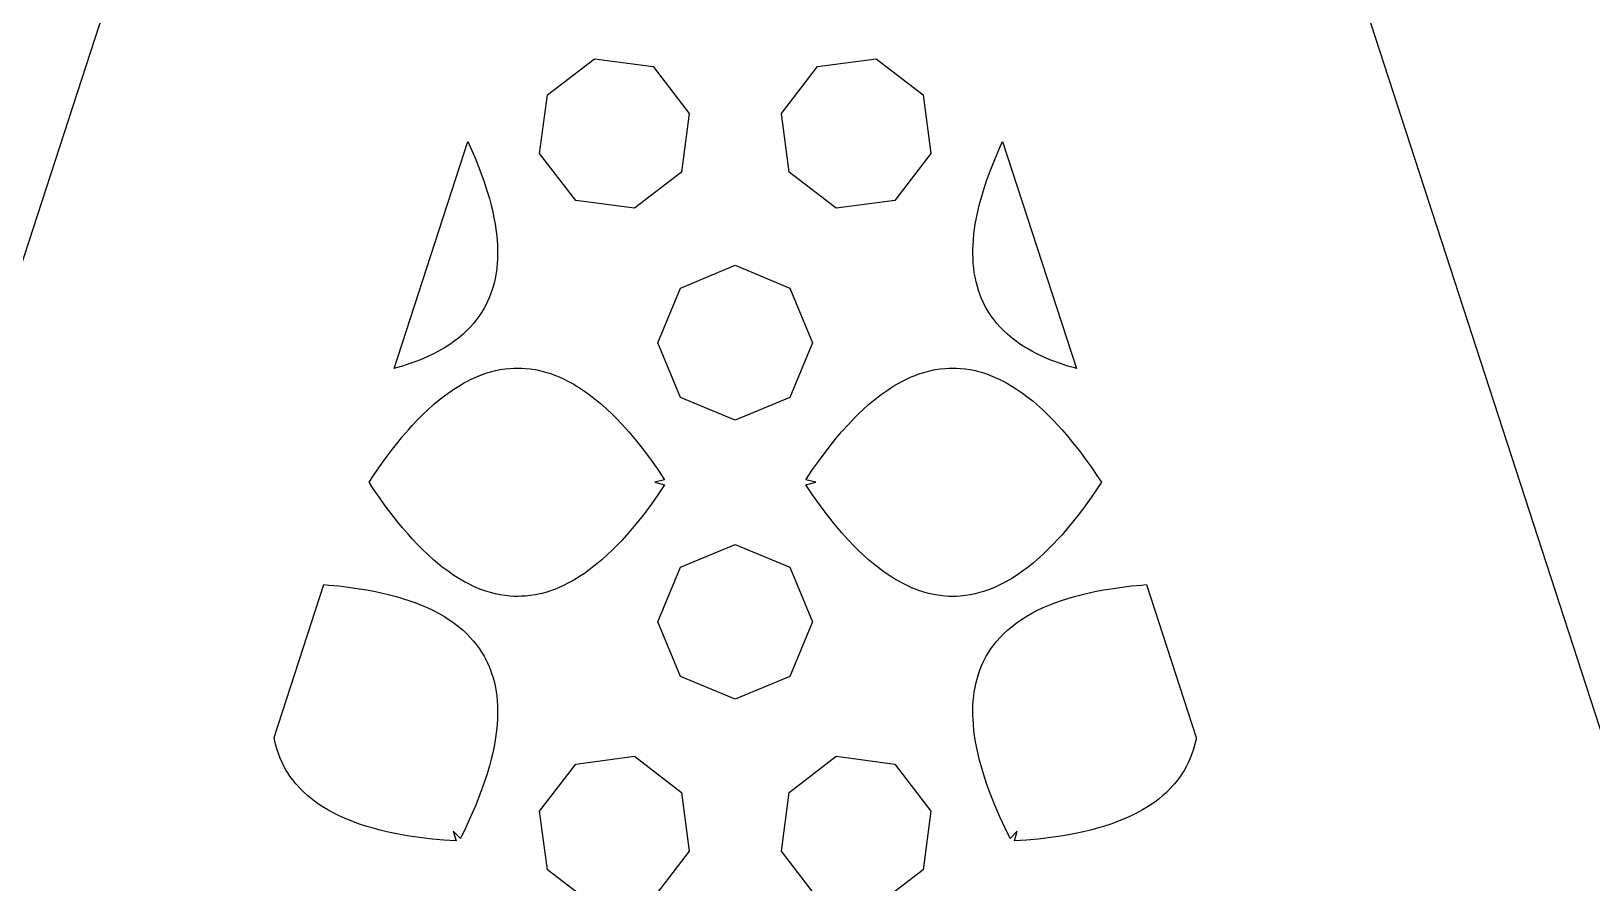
# Model space of a CAD drawing. Header units: metres. Extents: x -75 to 75, y 0 to 231.
# Drawn here: x -21.84 to 26.58, y 143.45 to 169.88 of the extents above; entities that cross this region are included whole.
import ezdxf

# ---------------------------------------------------------------- set-up
doc = ezdxf.new("R2010")
doc.units = ezdxf.units.M

msp = doc.modelspace()

# ---------------------------------------------------------------- linework, layer by layer
for p, q in [((0, 230.826), (-75, 0)), ((75, 0), (0, 230.826)), ((-5.82825, 167.91), (-4.37073, 169.028)), ((-4.37073, 169.028), (-2.54974, 168.788)), ((2.54974, 168.788), (4.37073, 169.028)), ((4.37073, 169.028), (5.82825, 167.91)), ((-2.54974, 168.788), (-1.43143, 167.331)), ((1.43143, 167.331), (2.54974, 168.788)), ((-6.06857, 166.088), (-5.82825, 167.91)), ((5.82825, 167.91), (6.06857, 166.088)), ((-1.43143, 167.331), (-1.67175, 165.51)), ((1.67175, 165.51), (1.43143, 167.331)), ((-10.5853, 159.415), (-8.29695, 166.458)), ((-8.29695, 166.458), (-8.21045, 166.271)), ((-8.21045, 166.271), (-8.05161, 165.902)), ((-4.95026, 164.632), (-6.06857, 166.088)), ((6.06857, 166.088), (4.95026, 164.632)), ((8.05161, 165.902), (8.21045, 166.271)), ((8.21045, 166.271), (8.29695, 166.458)), ((8.29695, 166.458), (10.5853, 159.415)), ((-8.05161, 165.902), (-7.91016, 165.542)), ((7.91016, 165.542), (8.05161, 165.902)), ((-7.91016, 165.542), (-7.79892, 165.237)), ((-7.79892, 165.237), (-7.70187, 164.938)), ((-1.67175, 165.51), (-3.12927, 164.391)), ((3.12927, 164.391), (1.67175, 165.51)), ((7.70142, 164.938), (7.79938, 165.237)), ((7.79938, 165.237), (7.91016, 165.542)), ((-7.70187, 164.938), (-7.62772, 164.687)), ((-7.62772, 164.687), (-7.5737, 164.483)), ((7.5737, 164.483), (7.62772, 164.687)), ((7.62772, 164.687), (7.70142, 164.938)), ((-7.5737, 164.483), (-7.53479, 164.322)), ((-7.53479, 164.322), (-7.48489, 164.086)), ((-3.12927, 164.391), (-4.95026, 164.632)), ((4.95026, 164.632), (3.12927, 164.391)), ((7.48444, 164.086), (7.53479, 164.322)), ((7.53479, 164.322), (7.5737, 164.483)), ((-7.48489, 164.086), (-7.44965, 163.891)), ((-7.44965, 163.891), (-7.40753, 163.59)), ((7.40753, 163.59), (7.44965, 163.891)), ((7.44965, 163.891), (7.48444, 164.086)), ((-7.40753, 163.59), (-7.39014, 163.407)), ((-7.39014, 163.407), (-7.37869, 163.227)), ((-7.37869, 163.227), (-7.37457, 163.121)), ((7.37411, 163.121), (7.37869, 163.227)), ((7.37869, 163.227), (7.39014, 163.407)), ((7.39014, 163.407), (7.40753, 163.59)), ((-7.37778, 162.81), (-7.38556, 162.677)), ((-7.3732, 163.016), (-7.37778, 162.81)), ((-7.37457, 163.121), (-7.3732, 163.016)), ((7.3732, 163.017), (7.37411, 163.121)), ((7.37823, 162.81), (7.3732, 163.017)), ((7.38556, 162.678), (7.37823, 162.81)), ((-7.44095, 162.258), (-7.47345, 162.104)), ((-7.41898, 162.384), (-7.44095, 162.258)), ((-7.40158, 162.512), (-7.41898, 162.384)), ((-7.38556, 162.677), (-7.40158, 162.512)), ((-1.69739, 161.911), (0, 162.615)), ((0, 162.615), (1.69739, 161.911)), ((7.40158, 162.513), (7.38556, 162.678)), ((7.41898, 162.385), (7.40158, 162.513)), ((7.44049, 162.259), (7.41898, 162.385)), ((7.47299, 162.105), (7.44049, 162.259)), ((-7.57828, 161.749), (-7.63367, 161.607)), ((-7.55905, 161.806), (-7.57828, 161.749)), ((-7.51282, 161.954), (-7.55905, 161.806)), ((-7.47345, 162.104), (-7.51282, 161.954)), ((-2.40005, 160.215), (-1.69739, 161.911)), ((1.69739, 161.911), (2.40005, 160.215)), ((7.51282, 161.954), (7.47299, 162.105)), ((7.55859, 161.807), (7.51282, 161.954)), ((7.57782, 161.75), (7.55859, 161.807)), ((7.63321, 161.608), (7.57782, 161.75)), ((-7.79205, 161.283), (-7.86896, 161.154)), ((-7.74902, 161.362), (-7.79205, 161.283)), ((-7.69547, 161.469), (-7.74902, 161.362)), ((-7.63367, 161.607), (-7.69547, 161.469)), ((7.69501, 161.47), (7.63321, 161.608)), ((7.74857, 161.363), (7.69501, 161.47)), ((7.79114, 161.284), (7.74857, 161.363)), ((7.8685, 161.155), (7.79114, 161.284)), ((-8.11798, 160.815), (-8.22052, 160.699)), ((-8.02368, 160.931), (-8.11798, 160.815)), ((-7.93533, 161.054), (-8.02368, 160.931)), ((-7.86896, 161.154), (-7.93533, 161.054)), ((7.93533, 161.054), (7.8685, 161.155)), ((8.02277, 160.932), (7.93533, 161.054)), ((8.11798, 160.815), (8.02277, 160.932)), ((8.2196, 160.7), (8.11798, 160.815)), ((-8.58856, 160.358), (-8.71857, 160.258)), ((-8.44345, 160.481), (-8.58856, 160.358)), ((-8.32901, 160.588), (-8.44345, 160.481)), ((-8.22052, 160.699), (-8.32901, 160.588)), ((8.32809, 160.589), (8.2196, 160.7)), ((8.44345, 160.481), (8.32809, 160.589)), ((8.58856, 160.358), (8.44345, 160.481)), ((8.71857, 160.258), (8.58856, 160.358)), ((-9.36264, 159.868), (-9.56039, 159.775)), ((-9.20517, 159.951), (-9.36264, 159.868)), ((-9.02481, 160.055), (-9.20517, 159.951)), ((-8.93784, 160.109), (-9.02481, 160.055)), ((-8.82523, 160.183), (-8.93784, 160.109)), ((-8.71857, 160.258), (-8.82523, 160.183)), ((-1.69739, 158.518), (-2.40005, 160.215)), ((2.40005, 160.215), (1.69739, 158.518)), ((8.82523, 160.183), (8.71857, 160.258)), ((8.93784, 160.109), (8.82523, 160.183)), ((9.0239, 160.055), (8.93784, 160.109)), ((9.20517, 159.951), (9.0239, 160.055)), ((9.36172, 159.869), (9.20517, 159.951)), ((9.55948, 159.775), (9.36172, 159.869)), ((-10.5244, 159.431), (-10.5853, 159.415)), ((-10.3244, 159.489), (-10.5244, 159.431)), ((-10.0951, 159.564), (-10.3244, 159.489)), ((-9.94583, 159.618), (-10.0951, 159.564)), ((-9.76639, 159.687), (-9.94583, 159.618)), ((-9.56039, 159.775), (-9.76639, 159.687)), ((-7.74124, 159.264), (-7.58972, 159.311)), ((-7.58972, 159.311), (-7.44095, 159.349)), ((-7.44095, 159.349), (-7.29126, 159.38)), ((-7.29126, 159.38), (-7.13928, 159.403)), ((-7.13928, 159.403), (-6.98914, 159.418)), ((-6.98914, 159.418), (-6.87057, 159.426)), ((-6.87057, 159.426), (-6.72089, 159.428)), ((-6.72089, 159.428), (-6.62979, 159.426)), ((-6.62979, 159.426), (-6.51123, 159.418)), ((-6.51123, 159.418), (-6.36108, 159.403)), ((-6.36108, 159.403), (-6.20956, 159.38)), ((-6.20956, 159.38), (-6.15005, 159.368)), ((-6.15005, 159.368), (-5.99945, 159.334)), ((-5.99945, 159.334), (-5.8493, 159.293)), ((5.8493, 159.293), (5.99945, 159.334)), ((5.99945, 159.334), (6.15051, 159.368)), ((6.15051, 159.368), (6.20956, 159.38)), ((6.20956, 159.38), (6.36108, 159.403)), ((6.36108, 159.403), (6.51123, 159.418)), ((6.51123, 159.418), (6.62979, 159.425)), ((6.62979, 159.425), (6.72089, 159.428)), ((6.72089, 159.428), (6.87057, 159.426)), ((6.87057, 159.426), (6.98914, 159.418)), ((6.98914, 159.418), (7.13928, 159.403)), ((7.13928, 159.403), (7.29126, 159.38)), ((7.29126, 159.38), (7.44095, 159.349)), ((7.44095, 159.349), (7.58972, 159.31)), ((7.58972, 159.31), (7.74124, 159.264)), ((9.76639, 159.687), (9.55948, 159.775)), ((9.94583, 159.618), (9.76639, 159.687)), ((10.0951, 159.564), (9.94583, 159.618)), ((10.3244, 159.489), (10.0951, 159.564)), ((10.5244, 159.431), (10.3244, 159.489)), ((10.5853, 159.415), (10.5244, 159.431)), ((-8.72955, 158.775), (-8.58078, 158.87)), ((-8.58078, 158.87), (-8.40088, 158.974)), ((-8.40088, 158.974), (-8.3107, 159.022)), ((-8.3107, 159.022), (-8.18985, 159.083)), ((-8.18985, 159.083), (-8.07083, 159.137)), ((-8.07083, 159.137), (-7.91977, 159.2)), ((-7.91977, 159.2), (-7.74124, 159.264)), ((-5.8493, 159.293), (-5.69916, 159.245)), ((-5.69916, 159.245), (-5.5806, 159.2)), ((-5.5806, 159.2), (-5.45975, 159.15)), ((-5.45975, 159.15), (-5.3096, 159.082)), ((-5.3096, 159.082), (-5.18967, 159.022)), ((-5.18967, 159.022), (-5.00977, 158.924)), ((-5.00977, 158.924), (-4.9205, 158.87)), ((-4.9205, 158.87), (-4.82986, 158.813)), ((4.82986, 158.813), (4.92004, 158.871)), ((4.92004, 158.871), (5.01022, 158.924)), ((5.01022, 158.924), (5.18967, 159.022)), ((5.18967, 159.022), (5.3096, 159.082)), ((5.3096, 159.082), (5.45975, 159.15)), ((5.45975, 159.15), (5.5806, 159.201)), ((5.5806, 159.201), (5.69962, 159.245)), ((5.69962, 159.245), (5.8493, 159.293)), ((7.74124, 159.264), (7.91977, 159.2)), ((7.91977, 159.2), (8.07083, 159.138)), ((8.07083, 159.138), (8.18985, 159.082)), ((8.18985, 159.082), (8.3107, 159.022)), ((8.3107, 159.022), (8.40088, 158.974)), ((8.40088, 158.974), (8.58078, 158.87)), ((8.58078, 158.87), (8.72955, 158.775)), ((-9.35989, 158.293), (-9.24088, 158.395)), ((-9.24088, 158.395), (-9.08981, 158.516)), ((-9.08981, 158.516), (-8.91083, 158.65)), ((-8.91083, 158.65), (-8.72955, 158.775)), ((-4.82986, 158.813), (-4.67972, 158.714)), ((-4.67972, 158.714), (-4.53049, 158.607)), ((-4.53049, 158.607), (-4.2897, 158.419)), ((-4.2897, 158.419), (-4.14047, 158.293)), ((0, 157.814), (-1.69739, 158.518)), ((1.69739, 158.518), (0, 157.814)), ((4.14047, 158.293), (4.2897, 158.419)), ((4.2897, 158.419), (4.53049, 158.607)), ((4.53049, 158.607), (4.67972, 158.714)), ((4.67972, 158.714), (4.82986, 158.813)), ((8.72955, 158.775), (8.91083, 158.65)), ((8.91083, 158.65), (9.08981, 158.516)), ((9.08981, 158.516), (9.24088, 158.395)), ((9.24088, 158.395), (9.35989, 158.293)), ((-9.8703, 157.805), (-9.68994, 157.988)), ((-9.68994, 157.988), (-9.54071, 158.13)), ((-9.54071, 158.13), (-9.35989, 158.293)), ((-4.14047, 158.293), (-3.96011, 158.13)), ((-3.96011, 158.13), (-3.83972, 158.017)), ((-3.83972, 158.017), (-3.68958, 157.868)), ((-3.68958, 157.868), (-3.51059, 157.679)), ((3.51013, 157.679), (3.68958, 157.868)), ((3.68958, 157.868), (3.83972, 158.016)), ((3.83972, 158.016), (3.95966, 158.13)), ((3.95966, 158.13), (4.14047, 158.293)), ((9.35989, 158.293), (9.54117, 158.131)), ((9.54117, 158.131), (9.68994, 157.988)), ((9.68994, 157.988), (9.8703, 157.805)), ((-10.3203, 157.304), (-10.1404, 157.512)), ((-10.1404, 157.512), (-10.0204, 157.646)), ((-10.0204, 157.646), (-9.8703, 157.805)), ((-3.51059, 157.679), (-3.30002, 157.444)), ((-3.30002, 157.444), (-3.0899, 157.196)), ((3.0899, 157.196), (3.30002, 157.444)), ((3.30002, 157.444), (3.51013, 157.679)), ((9.8703, 157.805), (10.0204, 157.646)), ((10.0204, 157.646), (10.1404, 157.512)), ((10.1404, 157.512), (10.3203, 157.304)), ((-10.6801, 156.854), (-10.4704, 157.121)), ((-10.4704, 157.121), (-10.3203, 157.304)), ((-3.0899, 157.196), (-2.85049, 156.893)), ((-2.85049, 156.893), (-2.61017, 156.572)), ((2.61017, 156.572), (2.85049, 156.893)), ((2.85049, 156.893), (3.0899, 157.196)), ((10.3203, 157.304), (10.4704, 157.121)), ((10.4704, 157.121), (10.6801, 156.854)), ((-11.0399, 156.361), (-10.8609, 156.613)), ((-10.8609, 156.613), (-10.6801, 156.854)), ((-2.61017, 156.572), (-2.40005, 156.274)), ((2.40005, 156.274), (2.61017, 156.572)), ((10.6801, 156.854), (10.8609, 156.613)), ((10.8609, 156.613), (11.0408, 156.361)), ((-11.3617, 155.884), (-11.2202, 156.098)), ((-11.2202, 156.098), (-11.0399, 156.361)), ((-2.1904, 155.963), (-2.49664, 155.885)), ((-2.40005, 156.274), (-2.1904, 155.963)), ((2.1904, 155.963), (2.40005, 156.274)), ((2.49664, 155.885), (2.1904, 155.963)), ((11.0408, 156.361), (11.2202, 156.098)), ((11.2202, 156.098), (11.3617, 155.885)), ((-11.2202, 155.671), (-11.3617, 155.884)), ((-11.0408, 155.408), (-11.2202, 155.671)), ((-2.40005, 155.495), (-2.61063, 155.197)), ((-2.49664, 155.885), (-2.1904, 155.806)), ((-2.1904, 155.806), (-2.40005, 155.495)), ((2.1904, 155.806), (2.49664, 155.885)), ((2.40005, 155.495), (2.1904, 155.806)), ((2.61017, 155.197), (2.40005, 155.495)), ((11.2202, 155.671), (11.0399, 155.408)), ((11.3617, 155.885), (11.2202, 155.671)), ((-10.8609, 155.156), (-11.0408, 155.408)), ((-10.6801, 154.915), (-10.8609, 155.156)), ((-2.61063, 155.197), (-2.85049, 154.876)), ((2.85049, 154.876), (2.61017, 155.197)), ((10.8604, 155.156), (10.6801, 154.915)), ((11.0399, 155.408), (10.8604, 155.156)), ((-10.4704, 154.648), (-10.6801, 154.915)), ((-10.3203, 154.465), (-10.4704, 154.648)), ((-3.09036, 154.573), (-3.30002, 154.325)), ((-2.85049, 154.876), (-3.09036, 154.573)), ((3.0899, 154.574), (2.85049, 154.876)), ((3.30002, 154.325), (3.0899, 154.574)), ((10.4704, 154.648), (10.3198, 154.465)), ((10.6801, 154.915), (10.4704, 154.648)), ((-10.1404, 154.257), (-10.3203, 154.465)), ((-10.0204, 154.124), (-10.1404, 154.257)), ((-9.8703, 153.964), (-10.0204, 154.124)), ((-3.51013, 154.09), (-3.69003, 153.901)), ((-3.30002, 154.325), (-3.51013, 154.09)), ((3.51059, 154.091), (3.30002, 154.325)), ((3.68958, 153.902), (3.51059, 154.091)), ((10.02, 154.123), (9.86984, 153.963)), ((10.1399, 154.256), (10.02, 154.123)), ((10.3198, 154.465), (10.1399, 154.256)), ((-9.68994, 153.781), (-9.8703, 153.964)), ((-9.54117, 153.638), (-9.68994, 153.781)), ((-9.35989, 153.476), (-9.54117, 153.638)), ((-3.96011, 153.638), (-4.14047, 153.476)), ((-3.83972, 153.753), (-3.96011, 153.638)), ((-3.69003, 153.901), (-3.83972, 153.753)), ((-1.69739, 153.251), (0, 153.955)), ((0, 153.955), (1.69739, 153.251)), ((3.83972, 153.752), (3.68958, 153.902)), ((3.96011, 153.639), (3.83972, 153.752)), ((4.14047, 153.476), (3.96011, 153.639)), ((9.54071, 153.639), (9.35989, 153.476)), ((9.68994, 153.781), (9.54071, 153.639)), ((9.86984, 153.963), (9.68994, 153.781)), ((-9.24088, 153.374), (-9.35989, 153.476)), ((-9.08981, 153.253), (-9.24088, 153.374)), ((-8.91083, 153.119), (-9.08981, 153.253)), ((-8.72955, 152.994), (-8.91083, 153.119)), ((-4.67972, 153.056), (-4.82986, 152.956)), ((-4.53049, 153.162), (-4.67972, 153.056)), ((-4.2897, 153.35), (-4.53049, 153.162)), ((-4.14047, 153.476), (-4.2897, 153.35)), ((-2.40005, 151.555), (-1.69739, 153.251)), ((1.69739, 153.251), (2.40005, 151.555)), ((4.2897, 153.35), (4.14047, 153.476)), ((4.53049, 153.162), (4.2897, 153.35)), ((4.67972, 153.056), (4.53049, 153.162)), ((4.82986, 152.956), (4.67972, 153.056)), ((8.91083, 153.119), (8.72955, 152.994)), ((9.08981, 153.253), (8.91083, 153.119)), ((9.24042, 153.374), (9.08981, 153.253)), ((9.35989, 153.476), (9.24042, 153.374)), ((-14.3075, 147.96), (-12.7654, 152.706)), ((-12.7654, 152.706), (-12.6082, 152.693)), ((-12.6082, 152.693), (-12.3001, 152.664)), ((-12.3001, 152.664), (-12.0012, 152.628)), ((-12.0012, 152.628), (-11.6643, 152.581)), ((-11.6643, 152.581), (-11.4304, 152.542)), ((-11.4304, 152.542), (-11.1607, 152.49)), ((-8.58078, 152.899), (-8.72955, 152.994)), ((-8.40088, 152.795), (-8.58078, 152.899)), ((-8.3107, 152.747), (-8.40088, 152.795)), ((-8.18985, 152.687), (-8.3107, 152.747)), ((-8.07083, 152.631), (-8.18985, 152.687)), ((-7.91977, 152.569), (-8.07083, 152.631)), ((-7.74124, 152.505), (-7.91977, 152.569)), ((-5.5806, 152.569), (-5.70099, 152.524)), ((-5.46066, 152.618), (-5.5806, 152.569)), ((-5.31052, 152.687), (-5.46066, 152.618)), ((-5.18967, 152.747), (-5.31052, 152.687)), ((-5.01022, 152.845), (-5.18967, 152.747)), ((-4.92004, 152.899), (-5.01022, 152.845)), ((-4.82986, 152.956), (-4.92004, 152.899)), ((4.9205, 152.899), (4.82986, 152.956)), ((5.00977, 152.845), (4.9205, 152.899)), ((5.18967, 152.747), (5.00977, 152.845)), ((5.3096, 152.687), (5.18967, 152.747)), ((5.45975, 152.619), (5.3096, 152.687)), ((5.5806, 152.569), (5.45975, 152.619)), ((5.69916, 152.525), (5.5806, 152.569)), ((7.91977, 152.569), (7.73987, 152.504)), ((8.07083, 152.632), (7.91977, 152.569)), ((8.18985, 152.686), (8.07083, 152.632)), ((8.30978, 152.747), (8.18985, 152.686)), ((8.39996, 152.795), (8.30978, 152.747)), ((8.58078, 152.899), (8.39996, 152.795)), ((8.72955, 152.994), (8.58078, 152.899)), ((11.1607, 152.49), (11.4304, 152.542)), ((11.4304, 152.542), (11.6643, 152.581)), ((11.6643, 152.581), (12.0012, 152.628)), ((12.0012, 152.628), (12.3001, 152.664)), ((12.3001, 152.664), (12.6082, 152.693)), ((12.6082, 152.693), (12.7654, 152.706)), ((12.7654, 152.706), (14.3072, 147.96)), ((-11.1607, 152.49), (-10.9854, 152.453)), ((-10.9854, 152.453), (-10.7712, 152.403)), ((-10.7712, 152.403), (-10.5244, 152.338)), ((-10.5244, 152.338), (-10.3244, 152.28)), ((-10.3244, 152.28), (-10.0951, 152.205)), ((-10.0951, 152.205), (-9.94583, 152.151)), ((-9.94583, 152.151), (-9.76639, 152.082)), ((-9.76639, 152.082), (-9.55948, 151.994)), ((-7.58972, 152.459), (-7.74124, 152.505)), ((-7.44095, 152.42), (-7.58972, 152.459)), ((-7.29126, 152.39), (-7.44095, 152.42)), ((-7.13928, 152.366), (-7.29126, 152.39)), ((-6.98914, 152.351), (-7.13928, 152.366)), ((-6.87057, 152.343), (-6.98914, 152.351)), ((-6.72089, 152.341), (-6.87057, 152.343)), ((-6.62979, 152.344), (-6.72089, 152.341)), ((-6.51123, 152.351), (-6.62979, 152.344)), ((-6.36108, 152.366), (-6.51123, 152.351)), ((-6.20956, 152.39), (-6.36108, 152.366)), ((-6.15051, 152.401), (-6.20956, 152.39)), ((-5.99945, 152.435), (-6.15051, 152.401)), ((-5.8493, 152.476), (-5.99945, 152.435)), ((-5.70099, 152.524), (-5.8493, 152.476)), ((5.8493, 152.476), (5.69916, 152.525)), ((5.99945, 152.435), (5.8493, 152.476)), ((6.15005, 152.401), (5.99945, 152.435)), ((6.20956, 152.389), (6.15005, 152.401)), ((6.36108, 152.366), (6.20956, 152.389)), ((6.51123, 152.351), (6.36108, 152.366)), ((6.62979, 152.343), (6.51123, 152.351)), ((6.72089, 152.341), (6.62979, 152.343)), ((6.87057, 152.343), (6.72089, 152.341)), ((6.98914, 152.351), (6.87057, 152.343)), ((7.13928, 152.366), (6.98914, 152.351)), ((7.29126, 152.39), (7.13928, 152.366)), ((7.44095, 152.42), (7.29126, 152.39)), ((7.58972, 152.458), (7.44095, 152.42)), ((7.73987, 152.504), (7.58972, 152.458)), ((9.55948, 151.994), (9.76639, 152.082)), ((9.76639, 152.082), (9.94583, 152.151)), ((9.94583, 152.151), (10.0951, 152.206)), ((10.0951, 152.206), (10.3244, 152.28)), ((10.3244, 152.28), (10.5244, 152.338)), ((10.5244, 152.338), (10.7712, 152.403)), ((10.7712, 152.403), (10.9854, 152.453)), ((10.9854, 152.453), (11.1607, 152.49)), ((-9.55948, 151.994), (-9.36172, 151.9)), ((-9.36172, 151.9), (-9.20517, 151.818)), ((-9.20517, 151.818), (-9.0239, 151.714)), ((-9.0239, 151.714), (-8.93784, 151.66)), ((-8.93784, 151.66), (-8.82523, 151.586)), ((-8.82523, 151.586), (-8.71857, 151.511)), ((8.71857, 151.511), (8.82523, 151.586)), ((8.82523, 151.586), (8.93784, 151.66)), ((8.93784, 151.66), (9.0239, 151.714)), ((9.0239, 151.714), (9.20517, 151.818)), ((9.20517, 151.818), (9.36172, 151.9)), ((9.36172, 151.9), (9.55948, 151.994)), ((-8.71857, 151.511), (-8.58856, 151.411)), ((-8.58856, 151.411), (-8.44345, 151.288)), ((-8.44345, 151.288), (-8.32809, 151.18)), ((-8.32809, 151.18), (-8.2196, 151.069)), ((-1.69739, 149.858), (-2.40005, 151.555)), ((2.40005, 151.555), (1.69739, 149.858)), ((8.2196, 151.069), (8.32809, 151.18)), ((8.32809, 151.18), (8.44345, 151.288)), ((8.44345, 151.288), (8.58856, 151.411)), ((8.58856, 151.411), (8.71857, 151.511)), ((-8.2196, 151.069), (-8.11798, 150.954)), ((-8.11798, 150.954), (-8.02277, 150.837)), ((-8.02277, 150.837), (-7.93533, 150.715)), ((-7.93533, 150.715), (-7.8685, 150.614)), ((-7.8685, 150.614), (-7.79114, 150.485)), ((7.79114, 150.485), (7.8685, 150.614)), ((7.8685, 150.614), (7.93533, 150.715)), ((7.93533, 150.715), (8.02277, 150.837)), ((8.02277, 150.837), (8.11798, 150.954)), ((8.11798, 150.954), (8.2196, 151.069)), ((-7.79114, 150.485), (-7.74857, 150.406)), ((-7.74857, 150.406), (-7.69501, 150.299)), ((-7.69501, 150.299), (-7.63321, 150.161)), ((-7.63321, 150.161), (-7.57782, 150.019)), ((7.57782, 150.019), (7.63321, 150.161)), ((7.63321, 150.161), (7.69501, 150.299)), ((7.69501, 150.299), (7.74857, 150.406)), ((7.74857, 150.406), (7.79114, 150.485)), ((-7.57782, 150.019), (-7.55859, 149.962)), ((-7.55859, 149.962), (-7.51282, 149.815)), ((-7.51282, 149.815), (-7.47299, 149.664)), ((-7.47299, 149.664), (-7.44049, 149.51)), ((0, 149.155), (-1.69739, 149.858)), ((1.69739, 149.858), (0, 149.155)), ((7.44049, 149.51), (7.47299, 149.664)), ((7.47299, 149.664), (7.51282, 149.815)), ((7.51282, 149.815), (7.55859, 149.962)), ((7.55859, 149.962), (7.57782, 150.019)), ((-7.44049, 149.51), (-7.41898, 149.384)), ((-7.41898, 149.384), (-7.40158, 149.256)), ((-7.40158, 149.256), (-7.38556, 149.091)), ((7.38556, 149.091), (7.40158, 149.256)), ((7.40158, 149.256), (7.41898, 149.384)), ((7.41898, 149.384), (7.44049, 149.51)), ((-7.38556, 149.091), (-7.37823, 148.959)), ((-7.37823, 148.959), (-7.3732, 148.753)), ((-7.3732, 148.753), (-7.37411, 148.648)), ((7.3732, 148.754), (7.37778, 148.959)), ((7.37457, 148.648), (7.3732, 148.754)), ((7.37778, 148.959), (7.38556, 149.091)), ((-7.40753, 148.178), (-7.44965, 147.878)), ((-7.39014, 148.362), (-7.40753, 148.178)), ((-7.37869, 148.542), (-7.39014, 148.362)), ((-7.37411, 148.648), (-7.37869, 148.542)), ((7.37869, 148.542), (7.37457, 148.648)), ((7.39014, 148.363), (7.37869, 148.542)), ((7.40753, 148.179), (7.39014, 148.363)), ((7.44965, 147.878), (7.40753, 148.179)), ((-14.2982, 147.908), (-14.3075, 147.96)), ((-14.2621, 147.756), (-14.2982, 147.908)), ((-14.2209, 147.606), (-14.2621, 147.756)), ((-7.44965, 147.878), (-7.48444, 147.683)), ((7.48489, 147.683), (7.44965, 147.878)), ((14.2621, 147.754), (14.2204, 147.605)), ((14.2978, 147.908), (14.2621, 147.754)), ((14.3072, 147.96), (14.2978, 147.908)), ((-14.1728, 147.461), (-14.2209, 147.606)), ((-14.1174, 147.32), (-14.1728, 147.461)), ((-14.0556, 147.182), (-14.1174, 147.32)), ((-7.5737, 147.286), (-7.62772, 147.082)), ((-7.53479, 147.447), (-7.5737, 147.286)), ((-7.48444, 147.683), (-7.53479, 147.447)), ((-4.95026, 147.138), (-3.12927, 147.378)), ((-3.12927, 147.378), (-1.67175, 146.259)), ((1.67175, 146.259), (3.12927, 147.378)), ((3.12927, 147.378), (4.95026, 147.138)), ((7.53479, 147.447), (7.48489, 147.683)), ((7.5737, 147.286), (7.53479, 147.447)), ((7.62772, 147.082), (7.5737, 147.286)), ((14.117, 147.318), (14.0552, 147.181)), ((14.1724, 147.46), (14.117, 147.318)), ((14.2204, 147.605), (14.1724, 147.46)), ((-14.0016, 147.073), (-14.0556, 147.182)), ((-13.9297, 146.943), (-14.0016, 147.073)), ((-13.8821, 146.866), (-13.9297, 146.943)), ((-13.8153, 146.765), (-13.8821, 146.866)), ((-13.7279, 146.644), (-13.8153, 146.765)), ((-7.70142, 146.831), (-7.79938, 146.532)), ((-7.62772, 147.082), (-7.70142, 146.831)), ((-6.06857, 145.681), (-4.95026, 147.138)), ((4.95026, 147.138), (6.06857, 145.681)), ((7.70187, 146.831), (7.62772, 147.082)), ((7.79892, 146.532), (7.70187, 146.831)), ((13.8153, 146.765), (13.727, 146.642)), ((13.8817, 146.865), (13.8153, 146.765)), ((13.9293, 146.942), (13.8817, 146.865)), ((14.0016, 147.073), (13.9293, 146.942)), ((14.0552, 147.181), (14.0016, 147.073)), ((-13.6327, 146.526), (-13.7279, 146.644)), ((-13.5924, 146.479), (-13.6327, 146.526)), ((-13.4885, 146.366), (-13.5924, 146.479)), ((-13.3777, 146.257), (-13.4885, 146.366)), ((-13.2596, 146.15), (-13.3777, 146.257)), ((-7.79938, 146.532), (-7.91061, 146.226)), ((-1.67175, 146.259), (-1.43143, 144.437)), ((1.43143, 144.437), (1.67175, 146.259)), ((7.91016, 146.227), (7.79892, 146.532)), ((13.3768, 146.256), (13.2596, 146.15)), ((13.4885, 146.366), (13.3768, 146.256)), ((13.5919, 146.478), (13.4885, 146.366)), ((13.6317, 146.525), (13.5919, 146.478)), ((13.727, 146.642), (13.6317, 146.525)), ((-13.1621, 146.07), (-13.2596, 146.15)), ((-13.0586, 145.99), (-13.1621, 146.07)), ((-12.9254, 145.894), (-13.0586, 145.99)), ((-12.8133, 145.821), (-12.9254, 145.894)), ((-12.6379, 145.714), (-12.8133, 145.821)), ((-8.05206, 145.866), (-8.21045, 145.498)), ((-7.91061, 146.226), (-8.05206, 145.866)), ((8.05161, 145.867), (7.91016, 146.227)), ((8.21045, 145.498), (8.05161, 145.867)), ((12.8123, 145.82), (12.637, 145.714)), ((12.9254, 145.894), (12.8123, 145.82)), ((13.0586, 145.99), (12.9254, 145.894)), ((13.1621, 146.07), (13.0586, 145.99)), ((13.2596, 146.15), (13.1621, 146.07)), ((-12.5459, 145.663), (-12.6379, 145.714)), ((-12.4525, 145.613), (-12.5459, 145.663)), ((-12.291, 145.533), (-12.4525, 145.613)), ((-12.1234, 145.457), (-12.291, 145.533)), ((-11.8401, 145.342), (-12.1234, 145.457)), ((-11.6556, 145.275), (-11.8401, 145.342)), ((-11.4262, 145.201), (-11.6556, 145.275)), ((-8.21045, 145.498), (-8.36334, 145.167)), ((-5.82825, 143.859), (-6.06857, 145.681)), ((6.06857, 145.681), (5.82825, 143.859)), ((8.36288, 145.168), (8.21045, 145.498)), ((11.6556, 145.275), (11.4262, 145.201)), ((11.8401, 145.342), (11.6556, 145.275)), ((12.1225, 145.456), (11.8401, 145.342)), ((12.29, 145.533), (12.1225, 145.456)), ((12.4516, 145.613), (12.29, 145.533)), ((12.5459, 145.663), (12.4516, 145.613)), ((12.637, 145.714), (12.5459, 145.663)), ((-11.2669, 145.154), (-11.4262, 145.201)), ((-11.0632, 145.099), (-11.2669, 145.154)), ((-10.8083, 145.037), (-11.0632, 145.099)), ((-10.5016, 144.972), (-10.8083, 145.037)), ((-10.1802, 144.915), (-10.5016, 144.972)), ((-9.79797, 144.858), (-10.1802, 144.915)), ((-9.39972, 144.811), (-9.79797, 144.858)), ((-9.03717, 144.778), (-9.39972, 144.811)), ((-8.52814, 144.831), (-8.74786, 145.056)), ((-8.74786, 145.056), (-8.66272, 144.752)), ((-8.36334, 145.167), (-8.52814, 144.831)), ((8.52814, 144.831), (8.36288, 145.168)), ((8.74786, 145.056), (8.52814, 144.831)), ((8.66272, 144.752), (8.74786, 145.056)), ((9.39972, 144.811), (9.03717, 144.778)), ((9.79797, 144.858), (9.39972, 144.811)), ((10.1802, 144.915), (9.79797, 144.858)), ((10.5016, 144.973), (10.1802, 144.915)), ((10.8083, 145.037), (10.5016, 144.973)), ((11.0632, 145.099), (10.8083, 145.037)), ((11.2669, 145.154), (11.0632, 145.099)), ((11.4262, 145.201), (11.2669, 145.154)), ((-8.66272, 144.752), (-9.03717, 144.778)), ((-1.43143, 144.437), (-2.54974, 142.981)), ((2.54974, 142.981), (1.43143, 144.437)), ((9.03717, 144.778), (8.66272, 144.752)), ((-4.37073, 142.74), (-5.82825, 143.859)), ((5.82825, 143.859), (4.37073, 142.74))]:
    msp.add_line(p, q)

doc.saveas('drawing.dxf')
